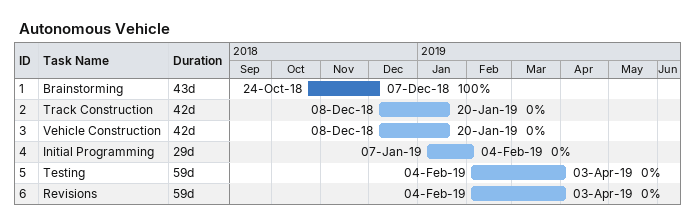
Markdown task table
Autonomous Vehicle

| ID | Task | Duration | Start | Finish | % complete |
|---|---|---|---|---|---|
| 1 | Brainstorming | 43d | 2018-10-24 | 2018-12-07 | 100 |
| 2 | Track Construction | 42d | 2018-12-08 | 2019-01-20 | 0 |
| 3 | Vehicle Construction | 42d | 2018-12-08 | 2019-01-20 | 0 |
| 4 | Initial Programming | 29d | 2019-01-07 | 2019-02-04 | 0 |
| 5 | Testing | 59d | 2019-02-04 | 2019-04-03 | 0 |
| 6 | Revisions | 59d | 2019-02-04 | 2019-04-03 | 0 |
